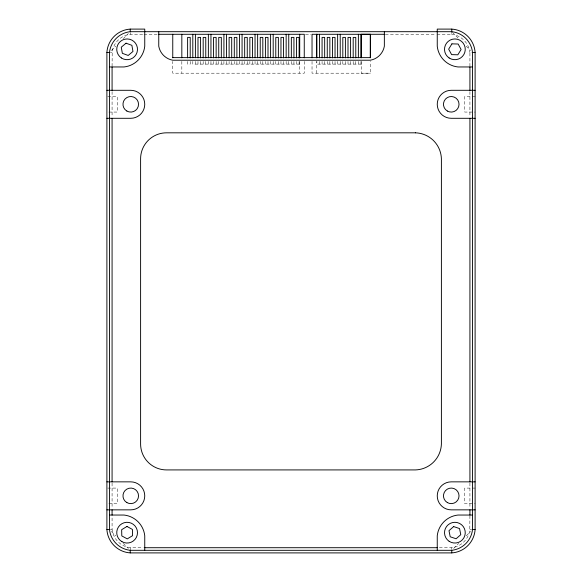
<?xml version="1.0" encoding="UTF-8"?>
<svg xmlns="http://www.w3.org/2000/svg" width="582" height="582" viewBox="0 0 582 582"><rect width="100%" height="100%" fill="white"/><g stroke="black" fill="none" stroke-linecap="round" stroke-linejoin="round"><path stroke-width="0.44" stroke-dasharray="2.91 2.18" d="M210.953 64.115L210.953 61.401M247.255 64.115L247.255 61.445M262.817 64.115L262.817 61.445M268.004 64.115L268.004 61.445M278.378 64.115L278.378 61.445M293.932 64.115L293.932 61.445M312.039 61.423L312.032 73.194L370.348 73.194L370.348 61.43M316.572 73.194L316.572 61.401M319.474 64.115L319.474 61.401M322.072 64.115L322.072 61.445M324.661 64.115L324.661 61.445M327.259 64.115L327.259 61.445M329.849 64.115L329.849 61.445M335.036 64.115L335.036 61.445M340.223 64.115L340.223 61.401M342.813 64.115L342.813 61.445M345.402 64.115L345.41 61.445M350.59 64.115L350.59 61.445M353.187 64.115L353.187 61.445M355.777 64.115L355.777 61.445M360.964 64.115L360.964 61.401M361.277 61.401L361.269 73.186L370.348 73.186M130.23 550.31L130.404 547.713L143.107 547.713M437.082 34.287L451.596 34.287L451.77 31.69M112.079 66.232L112.217 51.594A20.741 20.741 0 0 1 129.386 34.425L143.107 34.287M469.921 515.768L469.783 530.406A20.741 20.741 0 0 1 452.614 547.575L438.893 547.713M111.373 50.554L115.774 46.153M123.311 38.608L128.346 33.581M453.654 548.419L458.689 543.392M466.226 535.847L470.627 531.446M469.921 66.232L469.921 52.613L471.653 52.496M110.347 529.504L112.079 529.387L112.079 515.768M144.009 34.287L157.62 34.287M305.521 34.287L310.963 34.287M385.364 34.287L436.173 34.287M299.715 64.115L192.802 64.115L192.802 61.401M361.277 64.115L316.884 64.115L316.884 61.401M107.757 96.532L117.266 96.532L117.266 112.064L107.757 112.064M475.108 96.532L464.734 96.532L464.734 112.064L475.108 112.064M107.757 488.087L117.266 488.087L117.266 503.619L107.757 503.619M475.108 488.087L464.734 488.087L464.734 503.619L475.108 503.619M110.347 52.496L112.079 52.613M469.921 529.387L471.653 529.504M451.596 34.287L452.614 34.425A20.741 20.741 0 0 1 469.783 51.594L469.921 52.613M130.404 547.713L129.386 547.575A20.741 20.741 0 0 1 112.217 530.406L112.079 529.387M452.396 32.323L458.689 38.608M466.226 46.153L470.627 50.554M111.373 531.446L115.774 535.847M123.311 543.392L128.346 548.419M451.596 547.713L451.712 549.444M130.288 32.556L130.404 34.287M469.921 91.658L469.921 117.091M469.921 483.075L469.921 508.501M358.374 61.401L358.374 64.115M348 61.445L348 64.115M337.625 61.401L337.625 64.115M332.438 61.445L332.438 64.115M304.255 61.423L304.255 73.194L172.759 73.194L172.759 61.423M299.715 61.401L299.715 73.186M299.119 61.445L299.119 64.115M296.529 61.445L296.529 64.115M291.342 61.445L291.342 64.115M288.745 61.401L288.745 64.115M286.155 61.401L286.155 64.115M283.558 61.445L283.558 64.115M280.968 61.445L280.968 64.115M275.781 61.445L275.781 64.115M273.191 61.401L273.191 64.115M270.594 61.401L270.594 64.115M265.407 61.445L265.407 64.115M260.227 61.445L260.227 64.115M257.63 61.401L257.63 64.115M255.04 61.401L255.04 64.115M252.443 61.445L252.443 64.115M249.853 61.445L249.853 64.115M244.666 61.445L244.666 64.115M242.068 61.401L242.068 64.115M239.478 61.401L239.478 64.115M236.889 61.445L236.889 64.115M234.291 61.445L234.291 64.115M231.701 61.445L231.701 64.115M229.104 61.445L229.104 64.115M226.514 61.401L226.514 64.115M223.917 61.401L223.917 64.115M221.327 61.445L221.327 64.115M218.73 61.445L218.737 64.115M216.14 61.445L216.14 64.115M213.55 61.445L213.55 64.115M208.363 61.401L208.363 64.115M205.766 61.445L205.766 64.115M203.176 61.445L203.176 64.115M200.579 61.445L200.586 64.115M197.989 61.445L197.989 64.115M195.399 61.401L195.399 64.115M190.212 61.445L190.212 64.115L187.615 64.115L187.615 61.445M181.831 61.401L181.831 73.186M112.079 91.658L112.079 117.091M112.079 483.075L112.079 508.501"/><path stroke-width="0.87" d="M210.953 57.785L210.953 34.287M247.255 57.88L247.255 37.401L244.666 37.401L244.666 57.88M262.817 57.88L262.817 37.401L260.227 37.401L260.227 57.88M268.004 57.88L268.004 37.401L265.407 37.401L265.407 57.88M278.378 57.88L278.378 37.401L275.781 37.401L275.781 57.88M293.932 57.88L293.932 37.401L291.342 37.401L291.342 57.88M312.032 57.814L312.039 34.28L384.353 34.287M316.572 57.8L316.572 34.28M319.474 57.785L319.474 34.287M322.072 57.88L322.072 37.408L324.661 37.408L324.661 57.88M327.259 57.88L327.259 37.408L329.849 37.408L329.849 57.88M335.036 57.88L335.036 37.408L332.438 37.408L332.438 57.88M340.223 57.785L340.223 34.287M342.813 57.88L342.813 37.408L345.41 37.408L345.402 57.88M350.59 57.88L350.59 37.408L348 37.408L348 57.88M353.187 57.88L353.187 37.408L355.777 37.408L355.777 57.88M360.964 57.785L360.964 34.287M361.277 57.8L361.277 34.28L370.348 34.287L370.348 57.625L172.759 57.625M370.348 57.807L370.348 34.287M472.511 66.959L457.99 66.959A23.338 23.338 0 0 1 437.249 46.211L437.249 29.1L451.77 29.1A24.99 24.99 0 0 1 475.108 52.438L475.108 529.562A24.99 24.99 0 0 1 451.77 552.9L130.23 552.9A24.99 24.99 0 0 1 106.892 529.562L106.892 52.438A24.99 24.99 0 0 1 130.23 29.1L144.751 29.1L144.751 46.211A23.338 23.338 0 0 1 124.01 66.959L109.489 66.959M130.23 31.69L451.77 31.69A23.338 23.338 0 0 1 472.511 52.438L472.511 529.562A23.338 23.338 0 0 1 451.77 550.31L130.23 550.31A23.338 23.338 0 0 1 109.489 529.562L109.489 52.438A23.338 23.338 0 0 1 130.23 31.69L130.23 29.1M158.755 34.287L304.255 34.28L304.255 57.814M106.892 52.438L109.489 52.438M472.511 52.438L475.108 52.438M106.892 90.297L130.746 90.297A14.004 14.004 0 0 1 144.751 104.302A14.004 14.004 0 0 1 130.746 118.299L106.892 118.299M475.108 90.297L451.254 90.297A14.004 14.004 0 0 0 437.249 104.302A14.004 14.004 0 0 0 451.254 118.299L475.108 118.299M106.892 481.852L130.746 481.852A14.004 14.004 0 0 1 144.751 495.849A14.004 14.004 0 0 1 130.746 509.854L106.892 509.854M475.108 481.852L451.254 481.852A14.004 14.004 0 0 0 437.249 495.849A14.004 14.004 0 0 0 451.254 509.854L475.108 509.854M109.489 515.041L124.01 515.041A23.338 23.338 0 0 1 144.751 535.789L144.751 550.31M472.511 515.041L457.99 515.041A23.338 23.338 0 0 0 437.249 535.789L437.249 550.31M106.892 529.562L109.489 529.562M472.511 529.562L475.108 529.562M144.751 547.713L437.249 547.713M469.921 66.959L469.921 90.297M469.921 118.299L469.921 481.852M469.921 509.854L469.921 515.041M451.77 29.1L451.77 31.69M451.77 550.31L451.77 552.9M384.353 31.69L384.353 46.211A17.307 17.307 0 0 1 370.348 60.215L172.759 60.215A17.307 17.307 0 0 1 158.755 46.211L158.755 31.69M358.374 34.287L358.374 57.785M337.625 34.287L337.625 57.785M316.884 34.287L316.884 57.785M299.715 34.28L299.715 57.807M299.119 57.88L299.119 37.401L296.529 37.401L296.529 57.88M288.745 34.287L288.745 57.785M286.155 34.287L286.155 57.785M283.558 57.88L283.558 37.401L280.968 37.401L280.968 57.88M273.191 34.287L273.191 57.785M270.594 34.287L270.594 57.785M257.63 34.287L257.63 57.785M255.04 34.287L255.04 57.785M252.443 57.88L252.443 37.401L249.853 37.401L249.853 57.88M242.068 34.287L242.068 57.785M239.478 34.287L239.478 57.785M236.889 57.88L236.889 37.401L234.291 37.401L234.291 57.88M231.701 57.88L231.701 37.401L229.104 37.401L229.104 57.88M226.514 34.287L226.514 57.785M223.917 34.287L223.917 57.785M221.327 57.88L221.327 37.401L218.73 37.401L218.737 57.88M216.14 57.88L216.14 37.401L213.55 37.401L213.55 57.88M208.363 34.287L208.363 57.785M205.766 57.88L205.766 37.401L203.176 37.401L203.176 57.88M200.586 57.88L200.579 37.401L197.989 37.401L197.989 57.88M195.399 34.287L195.399 57.785M192.802 34.287L192.802 57.785M190.212 57.88L190.212 37.401L187.615 37.401L187.615 57.88M181.831 34.287L181.831 57.807M172.759 34.28L172.759 57.807M130.23 550.31L130.23 552.9M112.079 66.959L112.079 90.297M112.079 118.299L112.079 481.852M112.079 509.854L112.079 515.041M451.923 43.854L448.664 49.15L451.617 54.628L457.838 54.803L461.104 49.499L458.143 44.028L451.923 43.854M453.662 526.572L448.984 530.682L450.206 536.779L456.099 538.779L460.777 534.669L459.554 528.565L453.662 526.572M126.039 43.199L121.267 47.193L122.351 53.326L128.2 55.457L132.965 51.456L131.888 45.323L126.039 43.199M126.978 526.455L121.66 529.685L121.798 535.906L127.262 538.896L132.58 535.658L132.434 529.438L126.978 526.455M415.468 132.82L166.532 132.82A25.928 25.928 0 0 0 140.604 158.755L140.604 443.993A25.928 25.928 0 0 0 166.532 469.921L415.468 469.921A26.779 26.779 0 0 0 441.396 443.993L441.396 158.755A26.779 26.779 0 0 0 415.468 132.82M126.861 111.038A7.777 7.777 0 0 0 138.531 104.302A7.777 7.777 0 0 0 126.861 97.565A7.777 7.777 0 0 0 126.861 111.038M121.376 57.967A10.374 10.374 0 0 0 137.468 49.979A10.374 10.374 0 0 0 122.504 40.034A10.374 10.374 0 0 0 121.376 57.967M449.144 57.967A10.374 10.374 0 0 0 465.236 49.979A10.374 10.374 0 0 0 450.272 40.034A10.374 10.374 0 0 0 449.144 57.967M126.861 502.586A7.777 7.777 0 0 0 138.531 495.849A7.777 7.777 0 0 0 126.861 489.113A7.777 7.777 0 0 0 126.861 502.586M121.929 541.66A10.374 10.374 0 0 0 137.49 532.676A10.374 10.374 0 0 0 121.929 523.691A10.374 10.374 0 0 0 121.929 541.66M449.144 541.311A10.374 10.374 0 0 0 465.236 533.323A10.374 10.374 0 0 0 450.272 523.385A10.374 10.374 0 0 0 449.144 541.311M447.362 502.586A7.777 7.777 0 0 0 459.031 495.849A7.777 7.777 0 0 0 447.362 489.113A7.777 7.777 0 0 0 447.362 502.586M447.362 111.038A7.777 7.777 0 0 0 459.031 104.302A7.777 7.777 0 0 0 447.362 97.565A7.777 7.777 0 0 0 447.362 111.038"/></g></svg>
